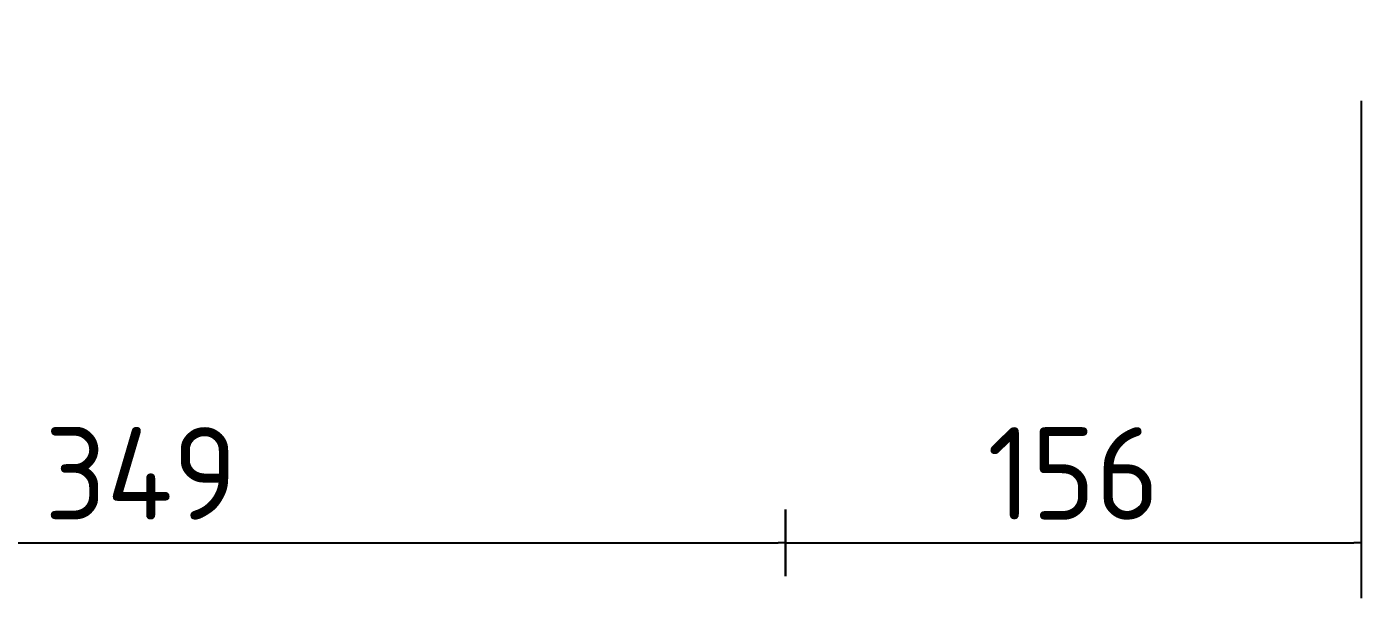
# Model space of a CAD drawing. Extents: x 0 to 420, y 0 to 297.
# Drawn here: x 204.83 to 240.94, y 175.87 to 191.32 of the extents above; entities that cross this region are included whole.
import ezdxf

# ---------------------------------------------------------------- set-up
doc = ezdxf.new("R2010")
doc.units = 0
doc.layers.get('0').update_dxf_attribs({"linetype": 'CONTINUOUS'})
doc.layers.get('DEFPOINTS').update_dxf_attribs({"linetype": 'CONTINUOUS'})
doc.layers.add('T25', color=1, linetype='CONTINUOUS')
doc.styles.add('ISO', font='iso3098b.shx')
doc.dimstyles.new('SIGNSDIM', dxfattribs={"dimtxt": 2.5, "dimasz": 0.2, "dimexe": 1.5, "dimexo": 2, "dimtad": 1, "dimdec": 4, "dimlfac": 10, "dimrnd": 1, "dimdsep": 46, "dimtxsty": 'ISO', "dimblk": 'SGNDIM', "dimcen": 2.5, "dimse2": 1, "dimadec": 0, "dimazin": 0, "dimtfac": 1, "dimtdec": 4, "dimtix": 1, "dimtmove": 0, "dimatfit": 3, "dimldrblk": 'SGNDIM', "dimfxl": 1, "dimtolj": 1, "dimtzin": 0, "dimarcsym": 0})

# ---------------------------------------------------------------- blocks, each defined once
blk = doc.blocks.new('SGNDIM')
for p, q in [((0, 4.5), (0, -4.5)), ((0, 0), (-1, 0))]:
    blk.add_line(p, q)
blk = doc.blocks.new('*D8')
at = {"layer": 'DEFPOINTS', "color": 0, "transparency": 16777216}
for p in [(225.357, 191.318), (240.938, 191.318), (240.938, 177.369)]:
    blk.add_point(p, dxfattribs=at)
at = {"layer": 'T25', "color": 0, "lineweight": -2, "transparency": 16777216}
for p, q in [((240.938, 189.318), (240.938, 175.869)), ((225.557, 177.369), (240.738, 177.369))]:
    blk.add_line(p, q, dxfattribs=at)
at = {"layer": 'T25', "color": 0, "lineweight": -2, "transparency": 16777216, "xscale": 0.2, "yscale": 0.2, "zscale": 0.2, "rotation": 180}
blk.add_blockref('SGNDIM', (225.357, 177.369), dxfattribs=at)
at = {"layer": 'T25', "color": 0, "lineweight": -2, "transparency": 16777216, "xscale": 0.2, "yscale": 0.2, "zscale": 0.2}
blk.add_blockref('SGNDIM', (240.938, 177.369), dxfattribs=at)
at = {"layer": 'T25', "color": 0, "transparency": 16777216, "insert": (233.148, 179.244), "char_height": 2.5, "attachment_point": 5, "style": 'ISO'}
blk.add_mtext('\\A1;156', dxfattribs=at)
blk = doc.blocks.new('*D16')
at = {"layer": 'DEFPOINTS', "color": 0, "transparency": 16777216}
for p in [(190.486, 182.125), (225.357, 182.125), (225.357, 177.369)]:
    blk.add_point(p, dxfattribs=at)
at = {"layer": 'T25', "color": 0, "lineweight": -2, "transparency": 16777216}
blk.add_line((190.686, 177.369), (225.157, 177.369), dxfattribs=at)
at = {"layer": 'T25', "color": 0, "lineweight": -2, "transparency": 16777216, "xscale": 0.2, "yscale": 0.2, "zscale": 0.2, "rotation": 180}
blk.add_blockref('SGNDIM', (190.486, 177.369), dxfattribs=at)
at = {"layer": 'T25', "color": 0, "lineweight": -2, "transparency": 16777216, "xscale": 0.2, "yscale": 0.2, "zscale": 0.2}
blk.add_blockref('SGNDIM', (225.357, 177.369), dxfattribs=at)
at = {"layer": 'T25', "color": 0, "transparency": 16777216, "insert": (207.922, 179.244), "char_height": 2.5, "attachment_point": 5, "style": 'ISO'}
blk.add_mtext('\\A1;349', dxfattribs=at)

msp = doc.modelspace()

# ---------------------------------------------------------------- dimensions: what is measured, and where the dimension line sits
at = {"layer": 'T25'}
for base, p1, p2, override, picture, middle in [((240.938092, 177.368563), (225.357098, 191.317819), (240.938092, 191.317819), {"dimse1": 1, "dimse2": 0}, '*D8', (233.147595, 179.243563)), ((225.357098, 177.368563), (190.485905, 182.124535), (225.357098, 182.124535), {"dimse1": 1}, '*D16', (207.921502, 179.243563))]:
    dim = msp.add_linear_dim(base=base, p1=p1, p2=p2, dimstyle='SIGNSDIM', override=override, dxfattribs=at)
    dim.commit()
    dim.dimension.update_dxf_attribs({"geometry": picture, "text_midpoint": middle})

doc.saveas('drawing.dxf')
